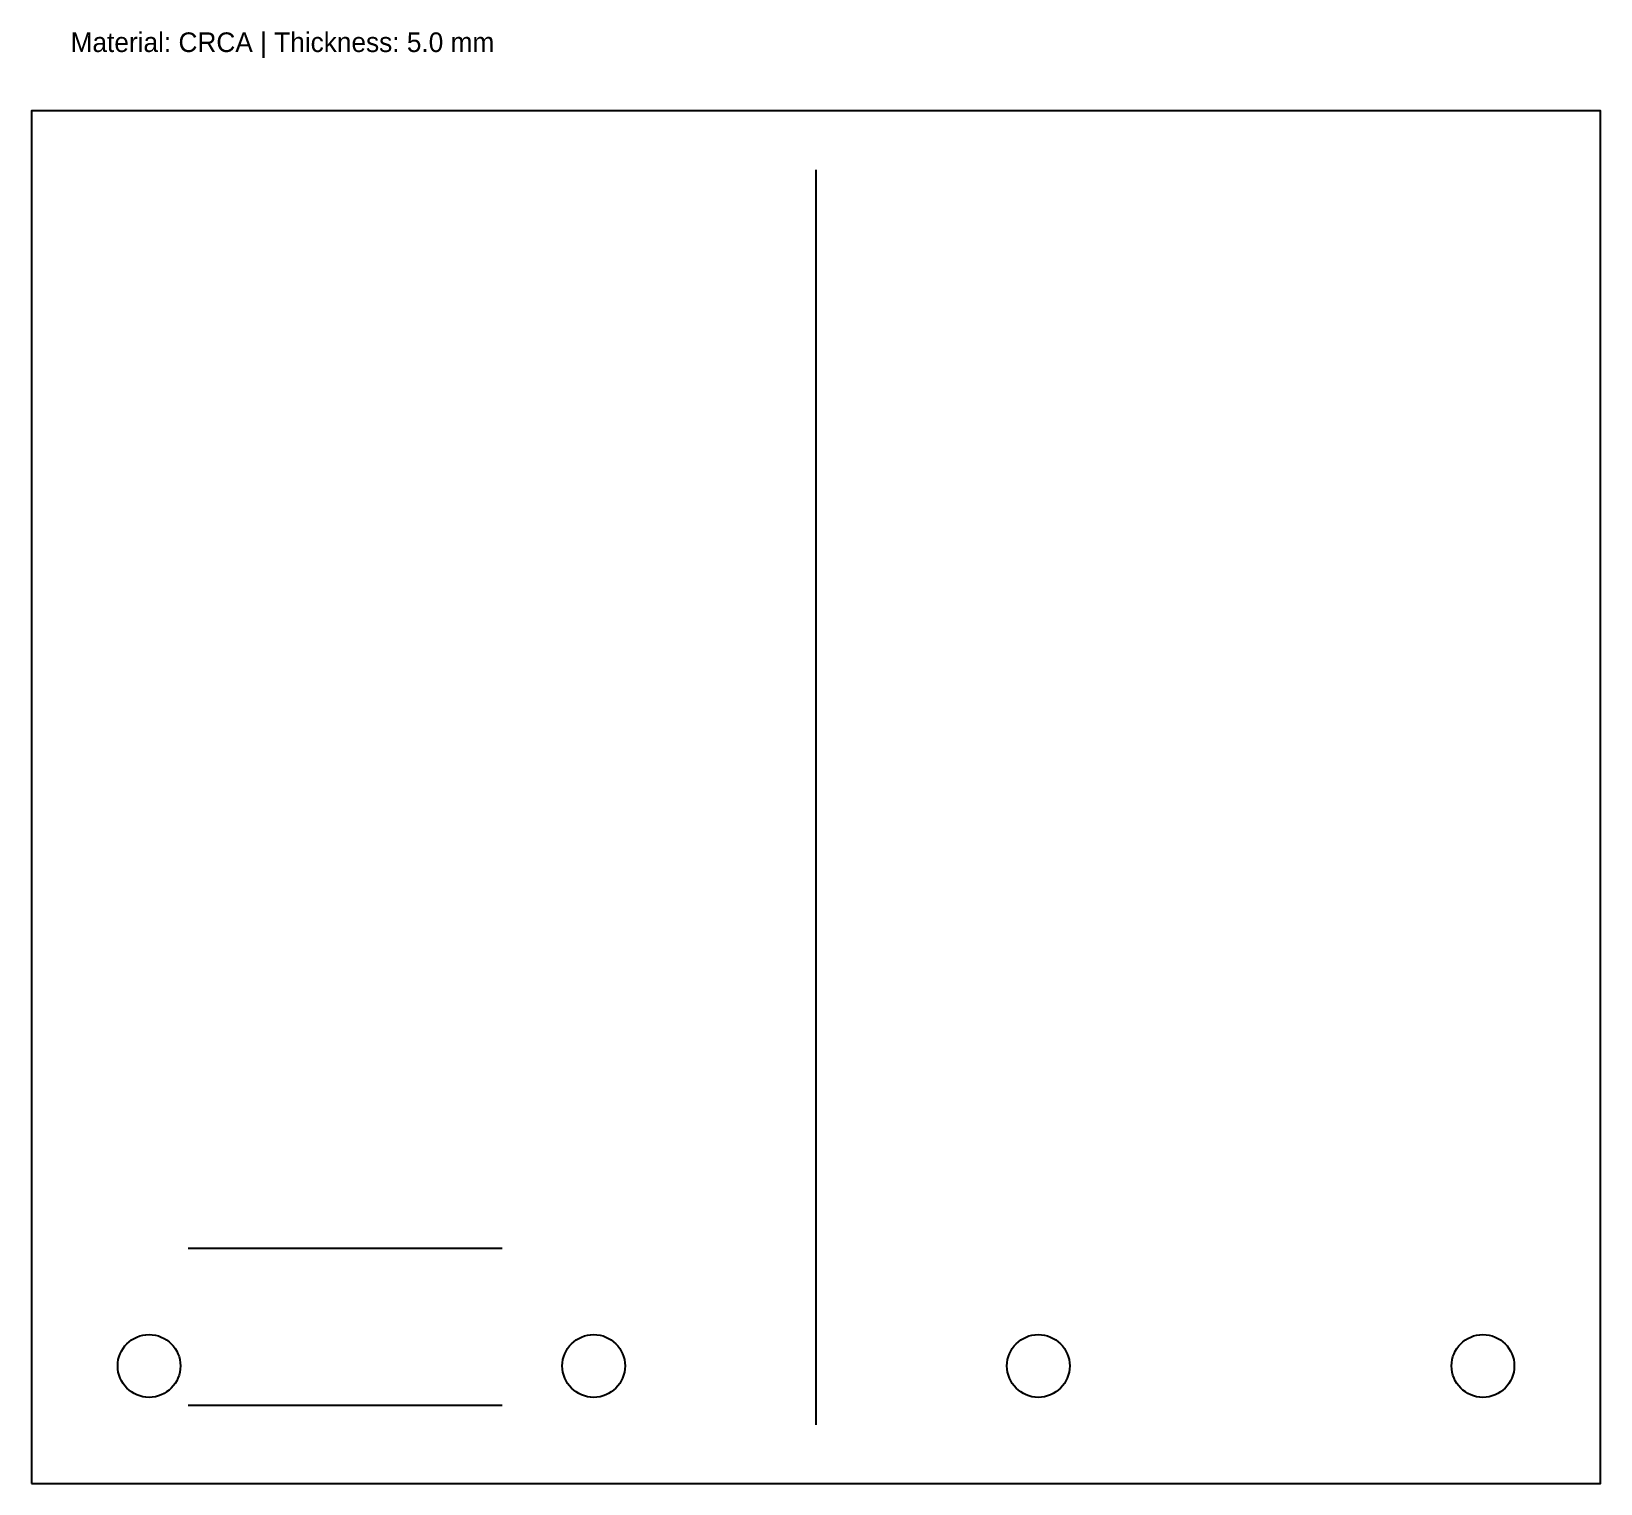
# Model space of a CAD drawing. Header units: metres. Extents: x 0 to 400, y 0 to 370.
import ezdxf

# ---------------------------------------------------------------- set-up
doc = ezdxf.new("R2010")
doc.units = ezdxf.units.M

msp = doc.modelspace()

# ---------------------------------------------------------------- linework, layer by layer
at = {"layer": 'BEND'}
msp.add_line((200, 15), (200, 335), dxfattribs=at)
at = {"layer": 'CUT'}
msp.add_lwpolyline([(0, 0), (400, 0), (400, 350), (0, 350)], close=True, dxfattribs=at)
at = {"layer": 'HOLES'}
for centre in [(30, 30), (143.33, 30), (256.67, 30), (370, 30)]:
    msp.add_circle(centre, 8, dxfattribs=at)
at = {"layer": 'WELDS', "linetype": 'CONTINUOUS'}
for p, q in [((40, 60), (120, 60)), ((40, 20), (120, 20))]:
    msp.add_line(p, q, dxfattribs=at)

# ---------------------------------------------------------------- texts
at = {"layer": 'NOTES'}
msp.add_text('Material: CRCA | Thickness: 5.0 mm', height=5, dxfattribs=at).set_placement((10, 365))

doc.saveas('drawing.dxf')
